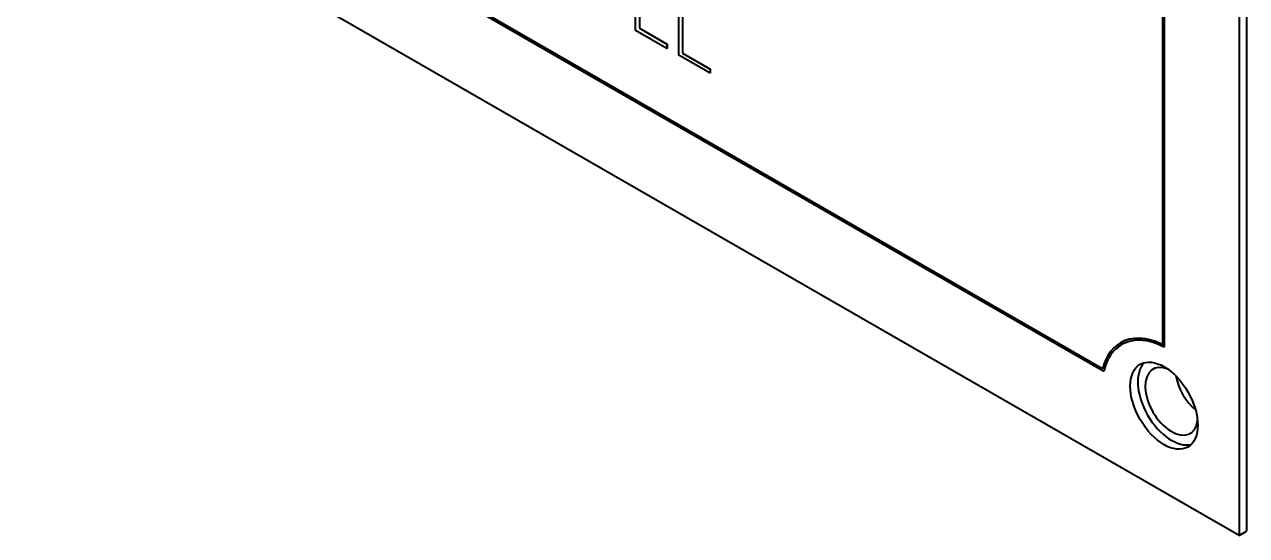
# Model space of a CAD drawing. Header units: millimetres. Extents: x 0 to 5945, y 0 to 4205.
# Drawn here: x 4572.16 to 4613.3, y 3063.76 to 3080.97 of the extents above; entities that cross this region are included whole.
import ezdxf

# ---------------------------------------------------------------- set-up
doc = ezdxf.new("R2010")
doc.units = ezdxf.units.MM
doc.header["$LTSCALE"] = 5
doc.layers.add('가시적인 것(ISO)', color=3, linetype='Continuous', lineweight=40)

msp = doc.modelspace()

# ---------------------------------------------------------------- linework, layer by layer
at = {"layer": '가시적인 것(ISO)'}
for p, q in [((4613.05, 3133.832), (4613.05, 3063.756)), ((4613.302, 3133.977), (4613.302, 3063.902)), ((4610.469, 3130.36), (4610.469, 3070.189)), ((4610.519, 3070.105), (4610.519, 3130.386)), ((4610.524, 3130.389), (4610.524, 3070.108)), ((4613.05, 3063.756), (4532.238, 3110.293)), ((4536.92, 3110.511), (4608.495, 3069.293)), ((4608.455, 3069.375), (4536.959, 3110.546)), ((4536.964, 3110.549), (4608.457, 3069.38)), ((4592.735, 3080.766), (4592.735, 3082.864)), ((4592.859, 3082.793), (4592.859, 3080.837)), ((4592.864, 3082.796), (4592.864, 3080.84)), ((4594.187, 3079.93), (4594.187, 3082.028)), ((4594.31, 3081.957), (4594.31, 3080.001)), ((4594.315, 3081.96), (4594.315, 3080.004)), ((4593.789, 3080.159), (4592.735, 3080.766)), ((4592.864, 3080.84), (4592.859, 3080.837)), ((4592.859, 3080.837), (4593.789, 3080.302)), ((4592.864, 3080.84), (4593.794, 3080.305)), ((4593.794, 3080.305), (4593.789, 3080.302)), ((4593.789, 3080.302), (4593.789, 3080.159)), ((4593.794, 3080.162), (4593.789, 3080.159)), ((4593.794, 3080.305), (4593.794, 3080.162)), ((4595.24, 3079.323), (4594.187, 3079.93)), ((4594.315, 3080.004), (4594.31, 3080.001)), ((4594.31, 3080.001), (4595.24, 3079.466)), ((4594.315, 3080.004), (4595.245, 3079.469)), ((4595.245, 3079.469), (4595.24, 3079.466)), ((4595.24, 3079.466), (4595.24, 3079.323)), ((4595.245, 3079.326), (4595.24, 3079.323)), ((4595.245, 3079.469), (4595.245, 3079.326)), ((4609.059, 3070.25), (4609.054, 3070.247)), ((4610.524, 3070.108), (4610.519, 3070.105)), ((4608.5, 3069.296), (4608.495, 3069.293)), ((4613.05, 3063.756), (4613.302, 3063.902))]:
    msp.add_line(p, q, dxfattribs=at)
for centre, major_axis, start_param, end_param in [((4610.657, 3067.465), (-1.602, 2.782), 5.582464, 6.823293), ((4610.657, 3067.465), (-1.567, 2.72), 5.561537, 6.840978), ((4610.662, 3067.468), (-1.602, 2.782), 5.584697, 6.283185), ((4610.662, 3067.468), (-1.567, 2.72), 0.001606, 0.557793), ((4610.777, 3068.276), (-0.802, 1.393), 0.157482, 2.984111), ((4610.777, 3068.276), (0.624, -1.083), 2.488, 6.936778), ((4611.787, 3068.858), (0.624, -1.083), 4.150534, 5.274244)]:
    msp.add_ellipse(centre, major_axis=major_axis, ratio=0.578093, start_param=start_param, end_param=end_param, dxfattribs=at)
msp.add_ellipse((4610.524, 3068.13), major_axis=(-0.802, 1.393), ratio=0.578093, dxfattribs=at)

doc.saveas('drawing.dxf')
